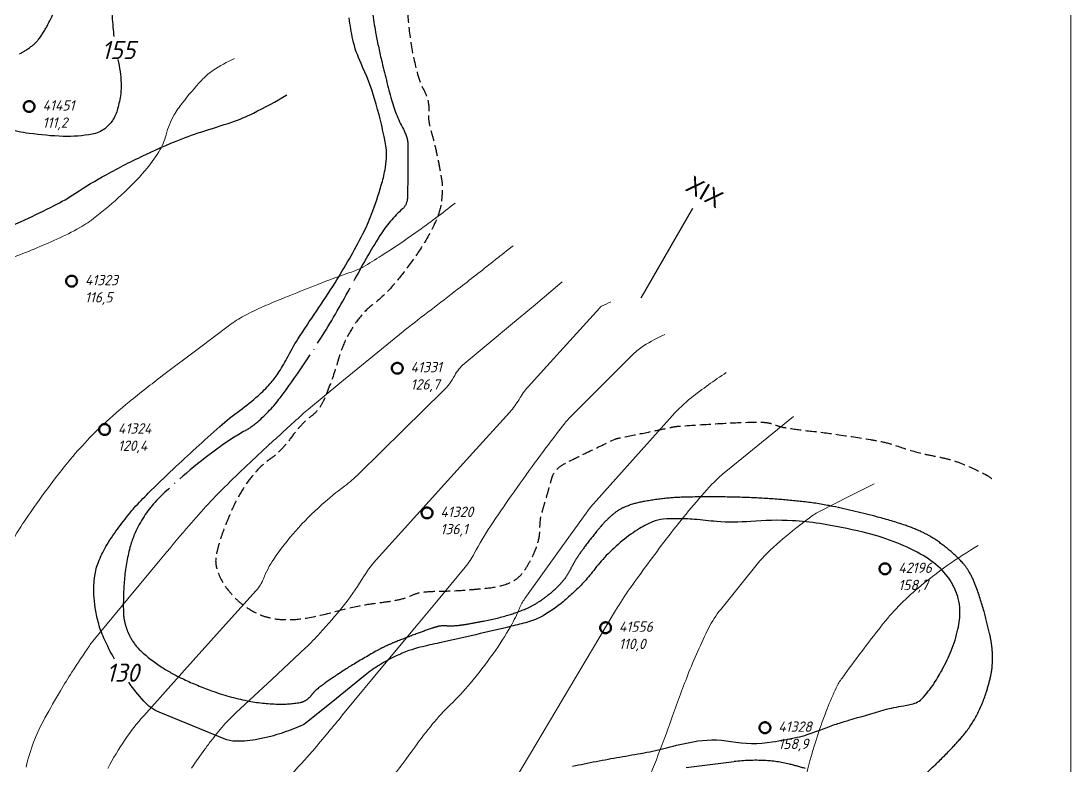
# Model space of a CAD drawing. Header units: millimetres. Extents: x -994 to -400, y 519 to 1360.
# Drawn here: x -544.7 to -399.9, y 1152.8 to 1255.5 of the extents above; entities that cross this region are included whole.
import ezdxf

# ---------------------------------------------------------------- set-up
doc = ezdxf.new("R2010")
doc.units = ezdxf.units.MM
for name, pattern in [('ACAD_ISO02W100', [15, 12, -3]), ('ACAD_ISO04W100', [30, 24, -3, 0, -3]), ('DASHED', [7, 5, -2, 0]), ('K5LT_THIN', [0])]:
    doc.linetypes.add(name, pattern=pattern)
for name, color, linetype in [('Висоти', 2, 'Continuous'), ('Кривульки', 1, 'Continuous'), ('Пунктир', 210, 'ACAD_ISO02W100'), ('Свердловини', 4, 'Continuous')]:
    doc.layers.add(name, color=color, linetype=linetype)
doc.layers.add('Кривульки Товсты', color=70, linetype='Continuous', lineweight=30)
doc.styles.add('GOST-2.304_Type-B_italic', font='GOST Common Italic.ttf')
doc.linetypes.add('164 Фуникулер стр.', pattern='A,0,[18,Russia-GOST_Topo.shx,S=0.05,R=0,X=0,Y=0],-4,[17,Russia-GOST_Topo.shx,S=0.05,R=0,X=0,Y=0],-4,[18,Russia-GOST_Topo.shx,S=0.05,R=0,X=0,Y=0],-4,[17,Russia-GOST_Topo.shx,S=0.05,R=0,X=0,Y=0],-6', length=18)

msp = doc.modelspace()

# ---------------------------------------------------------------- linework, layer by layer
at = {"color": 7, "linetype": 'K5LT_THIN', "lineweight": 18}
msp.add_line((-399.95, 1359.84), (-399.95, 518.84), dxfattribs=at)
at = {"layer": 'Кривульки', "linetype": 'ByBlock'}
msp.add_line((-459.22, 1217.29), (-452.09, 1229.64), dxfattribs=at)
at = {"layer": 'Кривульки', "lineweight": 20}
for points in [[(-546.04, 1222.77, 0.012867), (-539.76, 1225.37, 0.024588), (-536.59, 1226.98, 0.036685), (-534.46, 1228.41, 0.019847), (-530.85, 1231.48, 0.02788), (-527.6, 1234.82, 0.040467), (-525.7, 1237.41, 0.076099), (-524.69, 1239.79, -0.068403), (-523.6, 1242.46, -0.035789), (-522.44, 1244.17, -0.0182), (-519.83, 1247.26, -0.061624), (-518.23, 1248.63, -0.03781), (-515.24, 1250.3)], [(-484.84, 1230.36, -0.012112), (-490.27, 1226.29, -0.014395), (-495.02, 1223.11, -0.000691), (-497.56, 1221.51, -0.029246), (-497.62, 1221.48, -0.027929), (-499.35, 1220.78, 0.011089), (-503.77, 1219.15, 0.001664), (-507.61, 1217.62, 0.00267), (-510, 1216.65, 0.022676), (-513.93, 1214.81, 0.040863), (-515.97, 1213.52), (-520.25, 1210.29), (-525.18, 1206.58, 0.010586), (-529.77, 1202.96, 0.012877), (-533.4, 1199.81, 0.019163), (-535.23, 1198, 0.012559), (-537.85, 1195.08, 0.013287), (-539.54, 1192.98, 0.007077), (-542.54, 1188.92, 0.021349), (-546.78, 1182.44, 0.032902)], [(-476.86, 1224.48, -0.001122), (-481.7, 1220.66, -0.002262), (-484.11, 1218.78, -0.000849), (-491.32, 1213.23, 0.008564), (-492.03, 1212.67), (-500.73, 1205.52), (-505.07, 1201.95, 0.011753), (-505.94, 1201.2, 0.002218), (-510.42, 1197.11, 0.007188), (-516.63, 1191.22, 0.01661), (-519.2, 1188.54, 0.005795), (-521.87, 1185.5, 0.004161), (-525.5, 1181.19), (-529.95, 1175.82), (-534.8, 1169.96, 0.02488), (-535.27, 1169.34, 0.004401), (-537.68, 1165.69, 0.010384), (-539.25, 1163.15, 0.00718), (-541.39, 1159.4, 0.034323), (-542.95, 1156.05, 0.035375), (-543.99, 1152.63, 0.036557)], [(-532.7, 1152.45, -0.030636), (-530.35, 1156.41, -0.03383), (-527.78, 1159.7), (-522.14, 1165.98), (-518.15, 1170.42), (-512.26, 1176.98, 0.0895), (-511.27, 1178.59, -0.055699), (-509.86, 1181.26, -0.031018), (-506.81, 1185.2, -0.030808), (-503.28, 1188.75, -0.0215), (-500.1, 1191.34, 0.03416), (-498.14, 1193.02), (-491.97, 1199.09), (-486.5, 1204.46, 0.076136), (-484.91, 1206.59, -0.096827), (-483.59, 1208.22), (-479.72, 1211.44), (-477.21, 1213.54), (-473.78, 1216.4), (-470.07, 1219.49)], [(-521.19, 1152.49, -0.004763), (-519.35, 1155.08, -0.009018), (-518.35, 1156.42, -0.016563), (-516.53, 1158.61, -0.023021), (-515.09, 1160.08), (-510.08, 1164.75), (-505.45, 1169.07, 0.021307), (-503.49, 1171.07, 0.012096), (-500.27, 1174.81, 0.038151), (-497.72, 1178.47, -0.050284), (-495.71, 1181.2), (-492.22, 1185.06), (-486.3, 1191.61), (-482.39, 1195.94), (-477.31, 1201.56, 0.053123), (-476.04, 1203.31, -0.053443), (-474.78, 1205.04), (-472.22, 1207.86), (-468.59, 1211.87), (-464.91, 1215.94, -0.090272), (-464.65, 1216.14, -0.021188), (-463.38, 1216.73)], [(-513.33, 1144.63, -0.002079), (-512.42, 1146.14, -0.043147), (-511.77, 1147.04, -0.023935), (-510.48, 1148.37, 0.017577), (-508.71, 1150.17, 0.001852), (-505.19, 1154.05, 0.008797), (-504.46, 1154.88, 0.000896), (-502.35, 1157.39, 0.000936), (-500.35, 1159.81), (-494.33, 1167.07), (-489.95, 1172.35), (-487.42, 1175.4), (-483.46, 1180.17, 0.053617), (-482.2, 1182.08, -0.028045), (-479.97, 1185.84, -0.005555), (-477.12, 1190, -0.004914), (-473.8, 1194.64, -0.007616), (-469.83, 1199.88, -0.030947), (-468.76, 1201.1), (-463.06, 1206.79), (-460.33, 1209.51, -0.057222), (-458.86, 1210.68, -0.032704), (-455.96, 1212.23)], [(-493.83, 1150.83, 0.011424), (-490.37, 1155.43, -0.016555), (-487.95, 1158.57, -0.027364), (-485.54, 1161.19, 0.02395), (-482.77, 1164.16, 0.021426), (-479.62, 1168.23, 0.024281), (-477.17, 1172.06, 0.034334), (-475.99, 1174.5, -0.060201), (-475.24, 1175.85), (-470.13, 1182.97), (-466.17, 1188.47), (-459.18, 1196.28), (-454.89, 1201.07, -0.041976), (-452.31, 1203.51, -0.025029), (-447.47, 1206.99)], [(-476.5, 1151.1), (-468.07, 1165.23), (-462.72, 1174.2, -0.01996), (-460.76, 1177.22, -0.00847), (-455.74, 1184.05, -0.018335), (-450.15, 1190.84, -0.041174), (-447.32, 1193.56), (-441.87, 1197.97), (-438.22, 1200.93)], [(-459.22, 1148.49, 0.006643), (-457.11, 1153.64, 0.009453), (-455.01, 1159.29, -0.008878), (-452.77, 1165.32, -0.023028), (-449.89, 1171.8, -0.053917), (-448.24, 1174.35), (-445.63, 1177.58), (-443.01, 1180.81, -0.036696), (-441.4, 1182.53, -0.018639), (-437.87, 1185.55, -0.011188), (-435.44, 1187.38, -0.039572), (-434.71, 1187.82), (-430.57, 1189.91), (-427.06, 1191.67)], [(-412.74, 1183.18, 0.038508), (-421.03, 1177.3, 0.05361), (-426.11, 1172.05, 0.008119), (-431.51, 1164.9, 0.046689), (-432.31, 1163.56, 0.017256), (-433.56, 1160.66, 0.014257), (-434.86, 1157.05, 0.019934), (-436.5, 1151.32, 0.026084), (-437.34, 1146.85, 0.033361), (-437.66, 1142, 0.026844), (-437.34, 1135.97, 0.015366), (-436.96, 1133.29, 0.025416), (-436.61, 1131.69, 0.061086), (-435.57, 1129.17, 0.049293), (-433.62, 1126.41, 0.023244), (-431.45, 1124.11, 0.054561), (-430.38, 1123.29), (-424.28, 1119.56), (-420.56, 1117.29, -0.042536), (-418.9, 1116.07, 0.018237), (-415.16, 1113.04, 0.025693), (-414.2, 1112.39, 0.011133), (-411.88, 1111.06)]]:
    msp.add_lwpolyline(points, format="xyb", dxfattribs=at)
at = {"layer": 'Кривульки Товсты', "linetype": 'ACAD_ISO04W100', "lineweight": 30, "ltscale": 0.3}
for points in [[(-420.89, 1150.92, 0.015207), (-418.6, 1153, 0.01242), (-416.13, 1155.5, 0.018649), (-414.59, 1157.27, 0.050287), (-412.89, 1159.87, 0.044555), (-411.56, 1163.12, 0.021855), (-410.98, 1165.34, 0.038266), (-410.8, 1166.64, 0.023758), (-410.78, 1168.27, 0.027543), (-410.91, 1169.67, 0.021154), (-411.17, 1171.02, 0.009226), (-411.94, 1174.07, 0.022548), (-413.1, 1177.64, 0.040842), (-413.98, 1179.52, 0.053348), (-414.87, 1180.75, 0.033773), (-416.6, 1182.42, 0.028131), (-418.74, 1184.04, 0.038438), (-420.46, 1185, 0.026924), (-422.82, 1185.95, 0.017393), (-426.6, 1187.09, 0.013446), (-432.8, 1188.56, 0.022378), (-436.58, 1189.17, 0.009511), (-440.25, 1189.52, 0.008721), (-444.26, 1189.76, 0.008605), (-448.38, 1189.86, 0.007711), (-452.97, 1189.83, 0.020128), (-455.87, 1189.65, 0.019023), (-458.92, 1189.21, 0.047486), (-461.29, 1188.54, 0.070883), (-462.73, 1187.74, 0.033206), (-463.89, 1186.72, 0.025621), (-465.24, 1185.23, 0.010345), (-466.93, 1183.06, 0.014764), (-468.04, 1181.48, 0.033861), (-468.79, 1180.16, -0.0364), (-469.49, 1178.93, -0.0449), (-470.4, 1177.81, -0.029874), (-472, 1176.35, -0.030655), (-473.55, 1175.25, -0.036041), (-474.98, 1174.5, -0.031328), (-477.56, 1173.56, -0.024622), (-480.95, 1172.74, -0.004754), (-482.91, 1172.38, -0.007998), (-484.07, 1172.2, -0.044278), (-485.99, 1172.11, 0.068686), (-487.23, 1171.99, 0.02258), (-488.02, 1171.76, 0.008047), (-490.2, 1170.98, 0.005844), (-492.9, 1169.94, 0.011222), (-494.28, 1169.35, 0.021851), (-495.56, 1168.7, 0.007923), (-498.99, 1166.7, 0.01403), (-501.79, 1164.89, 0.017737), (-503.92, 1163.32, 0.068037), (-504.5, 1162.72, -0.062156), (-505.13, 1162.04, -0.130146), (-506.22, 1161.53, -0.050331), (-509.28, 1161.3, -0.044011), (-513.52, 1161.77, -0.036757), (-518.42, 1163.14, -0.022815), (-522.26, 1164.73, -0.029959), (-525.04, 1166.24, -0.044235), (-528.03, 1168.5, -0.074468), (-529.45, 1170.22, -0.036052), (-529.96, 1171.24, -0.034709), (-530.34, 1172.35, -0.059722), (-530.58, 1174.13, -0.024804), (-530.44, 1178.43, -0.045518), (-529.67, 1182.89, -0.060107), (-528.38, 1186.08, -0.075842), (-525.34, 1190.04, -0.035501), (-517.17, 1196.83, -0.026113), (-513.8, 1198.98, 0.048832), (-512.06, 1200.22, 0.054064), (-508.96, 1203.54, 0.022723), (-502.91, 1212.46, 0.015626), (-498.88, 1219.5, -0.017208), (-495.21, 1225.88, -0.072268), (-492.09, 1229.57, 0.211788), (-491.38, 1231.13), (-491.34, 1234.44), (-491.3, 1238.14, 0.130829), (-491.84, 1240.27, -0.060626), (-493.61, 1244.58, -0.009019), (-495, 1250.06, -0.012944), (-495.81, 1253.92, -0.027673), (-496.5, 1259.45, 0.019284)], [(-539.08, 1259.14, -0.023443), (-540.97, 1254.99, -0.043357), (-542.29, 1252.91, -0.066678), (-543.1, 1252.09, -0.035242), (-544.91, 1250.89, -0.072243)], [(-452.99, 1152.56), (-446.39, 1153.37, -0.041553), (-442.23, 1153.53, -0.049585), (-438.77, 1153.03, -0.011633), (-436.57, 1152.42, -0.006122)]]:
    msp.add_lwpolyline(points, format="xyb", dxfattribs=at)
at = {"layer": 'Кривульки Товсты', "lineweight": 30, "ltscale": 0.3}
for points in [[(-532.21, 1257.53, 0.009052), (-532.02, 1254.6, 0.010931), (-531.89, 1253.31, -0.043853)], [(-531.81, 1167.49, -0.018239), (-533.26, 1170.39, -0.044841), (-534.06, 1172.65, -0.024257), (-534.46, 1174.6, -0.027088), (-534.64, 1176.38, -0.045213), (-534.52, 1178.98, -0.060961), (-534.03, 1180.86, -0.035823), (-532.99, 1183.01, -0.029707), (-531.4, 1185.42, -0.006748), (-529.71, 1187.62, -0.019273), (-529.08, 1188.36, -0.010959), (-527.15, 1190.36, -0.006376), (-523.72, 1193.68, -0.003869), (-520.55, 1196.62, -0.003805), (-517.28, 1199.56, -0.025256), (-514.52, 1201.78, 0.027645), (-512, 1203.81, 0.027492), (-510.37, 1205.45, 0.034545), (-509.25, 1206.9, 0.02698), (-508.05, 1208.94, -0.020706), (-506.52, 1211.61, -0.01001), (-503.97, 1215.47, 0.009893), (-501.4, 1219.38, 0.011319), (-499.43, 1222.66, 0.011051), (-497.56, 1226.11, 0.027844), (-496.36, 1228.81, 0.019483), (-495.02, 1232.83, 0.024732), (-494.51, 1234.93, 0.032846), (-494.32, 1236.54, 0.062993), (-494.48, 1238.8, 0.02333), (-495.95, 1244.71, 0.037033), (-497.82, 1249.61, -0.055878), (-498.94, 1252.91, -0.023394), (-499.45, 1255.88, -0.015368)], [(-531.32, 1250.14, -0.040921), (-530.89, 1246.87, -0.04638), (-530.95, 1245.41, -0.032086), (-531.37, 1243.35, -0.078414), (-532.08, 1241.75, -0.088076), (-533.15, 1240.61, -0.116078), (-534.86, 1239.86, -0.053219), (-538.86, 1239.56, -0.026068), (-543.56, 1239.96, -0.039002), (-546.64, 1240.63, -0.028126)], [(-468.66, 1152.73, -0.010655), (-465.41, 1153.41, -0.003959), (-462.13, 1154, 0.003929), (-458.81, 1154.59, 0.016429), (-455.68, 1155.29, -0.014129), (-452.03, 1156.11, -0.093285), (-446.86, 1156.15, 0.084075), (-441.13, 1156.1, 0.011703), (-437.69, 1156.73, 0.028486), (-436.3, 1157.1, 0.016105), (-434.19, 1157.87, -0.017937), (-432.29, 1158.56, -0.00635), (-430.59, 1159.08, -0.002213), (-425.69, 1160.5, -0.032948), (-423.01, 1161.07, 0.051734), (-421.31, 1161.5, 0.117699), (-420.52, 1162.03, 0.040618), (-418.82, 1164.17, 0.026321), (-417.64, 1166.16, 0.022111), (-416.48, 1168.64, 0.044719), (-415.53, 1171.65, 0.05449), (-415.26, 1174.22, 0.068081), (-415.49, 1175.88, 0.05614), (-416.25, 1177.76, 0.07778), (-417.96, 1179.99, 0.064605), (-420.68, 1181.98, 0.035124), (-424.46, 1183.73, 0.033659), (-428.62, 1185, 0.017106), (-434.59, 1186.18, 0.02743), (-438.36, 1186.58, 0.034037), (-444.1, 1186.48, -0.04176), (-448.79, 1186.47, -0.00745), (-450.33, 1186.62, 0.007623), (-451.85, 1186.76, 0.019323), (-454.25, 1186.86, 0.024257), (-456.16, 1186.78, 0.073212), (-457.63, 1186.42, 0.047371), (-459.7, 1185.34, 0.031594), (-462.1, 1183.56, 0.031615), (-464.26, 1181.49, 0.020843), (-465.95, 1179.48, -0.025606), (-467.35, 1177.86, -0.014745), (-468.48, 1176.74, -0.011739), (-469.97, 1175.41, -0.045414), (-472.73, 1173.48, -0.065679), (-474.89, 1172.59, -0.005452), (-477.1, 1172.03, -0.002482), (-481.99, 1170.87, -0.0035), (-487, 1169.75, 0.006598), (-489.66, 1169.14, 0.02757), (-491.21, 1168.67, 0.022262), (-493.06, 1167.9, 0.029447), (-495.28, 1166.69, 0.030798), (-497.26, 1165.29), (-501.93, 1161.5), (-505.32, 1158.77, -0.06914), (-506.1, 1158.3, -0.021426), (-508.83, 1157.27, -0.017244), (-510.26, 1156.85, -0.014498), (-511.98, 1156.46, -0.050855), (-515.06, 1156.19, -0.094851), (-516.7, 1156.52), (-520.04, 1157.9), (-525.65, 1160.2, -0.114047), (-527.77, 1161.71, -0.027818), (-529.84, 1164.32, -0.024588)]]:
    msp.add_lwpolyline(points, format="xyb", dxfattribs=at)
at = {"layer": 'Кривульки Товсты', "linetype": '164 Фуникулер стр.', "ltscale": 0.1}
msp.add_lwpolyline([(-549, 1225.73, -0.007409), (-544.17, 1228.05, 0.008815), (-540.13, 1230.01, 0.028976), (-537.17, 1231.73, -0.02015), (-532.97, 1234.27, -0.016458), (-527.47, 1237.07, -0.016866), (-521.92, 1239.45, -0.019038), (-519.89, 1240.15, 0.009122), (-515.62, 1241.53, 0.03181), (-512.66, 1242.76, 0.019474), (-508.04, 1245.27)], format="xyb", dxfattribs=at)
at = {"layer": 'Пунктир', "linetype": 'DASHED', "lineweight": 30, "ltscale": 0.3, "flags": 128}
msp.add_lwpolyline([(-704.63, 1285.12, -0.06202), (-704.01, 1283.02, -0.077622), (-704, 1281.26, -0.017785), (-704.25, 1279.9, -0.033198), (-704.46, 1279.19, -0.078172), (-705.7, 1276.95, -0.084994), (-707.45, 1275.36, -0.028362), (-708.95, 1274.52, 0.041661), (-709.96, 1273.91, 0.000198), (-711.33, 1272.93, 0.000287), (-712.28, 1272.25, 0.000478), (-712.99, 1271.74, 0.000273), (-714.24, 1270.84, 0.049032), (-715.38, 1269.83, 0.029429), (-716.99, 1267.87, 0.053604), (-717.89, 1266.31, 0.08372), (-718.17, 1265.19, 0.069547), (-718.01, 1262.31, -0.038817), (-717.4, 1257.19, -0.005629), (-717.29, 1253.58, 0.009262), (-717.21, 1251.39, 0.020299), (-716.88, 1247.93, 0.029025), (-716.41, 1245.53, 0.04964), (-715.91, 1244.17, -0.042428), (-715.3, 1242.57, -0.048267), (-714.63, 1238.99, 0.042874), (-713.92, 1234.94, 0.022464), (-713.15, 1232.49, -0.031499), (-712.63, 1230.72, -0.018378), (-712.32, 1229.1, -0.011639), (-711.99, 1226.52, -0.036269), (-711.94, 1224.83, 0.033188), (-711.9, 1222.99, 0.057146), (-711.6, 1221.58, 0.032608), (-710.65, 1219.24, 0.067173), (-709.07, 1216.84, 0.07712), (-707.15, 1215.22, 0.035534), (-705.98, 1214.62, 0.02505), (-704.23, 1213.98, 0.052471), (-700.89, 1213.31, 0.0716), (-698.39, 1213.44, 0.056567), (-697.01, 1213.87, 0.047423), (-695.51, 1214.72, 0.069589), (-693.5, 1216.59, 0.139319), (-692.95, 1217.87, 0.008194), (-692.77, 1219.42, 0.005287), (-692.56, 1221.83, 0.001875), (-692.36, 1224.5, 0.025757), (-692.36, 1224.69, 0.043276), (-692.43, 1225.26, 0.006949), (-693.21, 1228.77, 0.001302), (-693.76, 1231.01, 0.002637), (-694.03, 1232.11, 0.030194), (-694.56, 1233.76, -0.040782), (-694.93, 1234.99, -0.031738), (-695.16, 1236.58, 0.012568), (-695.59, 1240.61, 0.013056), (-696.08, 1243.69, -0.025525), (-696.29, 1245.28, -0.052354), (-696.27, 1245.92, -0.013902), (-695.9, 1248.31, -0.02416), (-695.34, 1250.69, -0.048132), (-694.89, 1251.83, -0.053572), (-693.99, 1253.2, -0.031195), (-692.09, 1255.25, -0.009973), (-690.24, 1256.93, 0.015766), (-689.09, 1258.01, 0.005896), (-687.96, 1259.16, -0.003555), (-686.09, 1261.08, -0.038429), (-683.13, 1263.65, 0.092117), (-682.01, 1264.86, 0.03711), (-681.47, 1265.87, -0.020746), (-680.57, 1267.7, -0.001963), (-679.69, 1269.29, 0.003022), (-679.12, 1270.32, 0.007747), (-678.23, 1272.04, 0.022271), (-677.96, 1272.65, 0.017749), (-677.87, 1272.91, 0.00195), (-677.14, 1275.26, 0.011882), (-676.72, 1276.78, -0.01452), (-676.36, 1278.02, -0.099581), (-675.91, 1278.84, -0.065315), (-674.85, 1279.8, -0.046498), (-674.25, 1280.14, -0.03339), (-673.37, 1280.46, -0.078301), (-670.22, 1280.88, -0.046504), (-664.92, 1280.25, -0.001655), (-659.86, 1279.14, -0.003157), (-657.22, 1278.54, -0.000978), (-650.4, 1276.92, -0.00518), (-649.11, 1276.6, -0.008861), (-648.24, 1276.35, -0.002535), (-645.22, 1275.43, -0.011988), (-643.11, 1274.72, -0.015311), (-641.49, 1274.07, -0.053392), (-640.99, 1273.79, -0.0114), (-638.84, 1272.17, -0.050511), (-634.31, 1267.77, -0.103529), (-632.84, 1265.03, -0.008279), (-632.39, 1263.42, 0.007495), (-631.9, 1261.65, 0.015625), (-630.18, 1256.36, -0.054148), (-629.8, 1254.79, -0.010947), (-629.72, 1254.05, 0.003299), (-629.49, 1251.57, 0.004694), (-629.14, 1248.4, -0.004555), (-628.78, 1245.13, -0.163541), (-629.57, 1241.69, 0.180206), (-630.18, 1238.53, 0.024891), (-629.67, 1236.15, -0.027561), (-629.21, 1234, -0.000922), (-628.66, 1230.39, 0.002312), (-628.43, 1228.95, 0.000029), (-628.19, 1227.43, 0.00001), (-627.46, 1222.89, 0.000429), (-627.13, 1220.89, -0.000464), (-626.84, 1219.04, -0.056773), (-626.79, 1217.97, -0.009015), (-627.36, 1211.26, -0.047594), (-628.38, 1206.2, 0.092726), (-628.67, 1203.55, 0.042732), (-628.42, 1202.04, 0.017983), (-627.41, 1198.55, 0.008831), (-626.8, 1196.82, 0.015234), (-626.4, 1195.84, 0.075272), (-625.53, 1194.46, 0.050756), (-623.76, 1192.8, 0.044942), (-621.81, 1191.57, 0.044501), (-619.65, 1190.7, 0.024897), (-618.41, 1190.39, 0.028664), (-617.31, 1190.24, 0.075533), (-615.84, 1190.34, 0.043039), (-613.39, 1191.12, 0.066672), (-611.31, 1192.33, 0.090824), (-610.12, 1193.66, 0.14182), (-609.64, 1195.4, -0.141038), (-609.16, 1197.15, -0.063541), (-607.6, 1199.11, 0.079412), (-606.4, 1200.72, 0.011786), (-605.53, 1202.47, -0.01378), (-604.78, 1203.97, -0.007371), (-602.98, 1207.23, -0.01311), (-601.89, 1209.02, -0.017331), (-601.02, 1210.28, -0.011417), (-599.58, 1212.11, -0.018181), (-597.7, 1214.24, -0.01267), (-594.81, 1217.12, -0.014263), (-593.51, 1218.29, -0.040278), (-593.01, 1218.65, -0.060152), (-592.19, 1219.01, -0.019131), (-589.49, 1219.74, -0.006436), (-586.65, 1220.35, -0.014975), (-585.42, 1220.56, -0.01431), (-583.91, 1220.73, -0.014411), (-582.4, 1220.81, -0.032671), (-580.83, 1220.74, 0.023342), (-578.64, 1220.61, 0.021506), (-576.37, 1220.68, 0.051831), (-575.44, 1220.85, 0.036174), (-575.1, 1220.97, 0.006792), (-573.36, 1221.79, 0.024146), (-570.98, 1223.09, 0.055479), (-570.04, 1223.82, 0.14443), (-569.43, 1224.89, 0.049509), (-568.98, 1228.41, 0.014211), (-568.98, 1231.56, 0.04176), (-569.1, 1232.62, 0.031866), (-569.57, 1234.41, -0.030116), (-570.08, 1236.29, -0.033272), (-570.44, 1238.98, 0.051935), (-570.74, 1240.69, 0.012312), (-571.31, 1242.53, 0.004376), (-573.09, 1247.64, 0.007634), (-574.32, 1250.93, -0.01956), (-574.77, 1252.23, -0.018174), (-574.98, 1253.02, -0.003904), (-575.78, 1256.72, -0.012205), (-576.53, 1260.74, 0.017435), (-577.08, 1263.54, 0.026246), (-577.35, 1264.51, -0.013689), (-577.94, 1266.36, -0.030871), (-578.58, 1269.28, -0.050352), (-578.68, 1271.12, -0.107643), (-578.34, 1272.38, 0.074302), (-577.74, 1274.15, 0.093862), (-577.76, 1276.77, -0.137216), (-577.62, 1278.57, -0.020987), (-577.17, 1279.67, -0.014722), (-576.41, 1281.18, -0.012607), (-575.65, 1282.52, -0.012422), (-574.81, 1283.84, -0.067895), (-573.55, 1285.25, -0.075493), (-572.11, 1286.14, -0.059784), (-570.75, 1286.54, -0.032382), (-568.16, 1286.81, -0.023773), (-565.25, 1286.78, -0.041933), (-563.62, 1286.55, -0.042989), (-560.49, 1285.54, -0.029947), (-556.26, 1283.45, -0.002661), (-552.4, 1281.23, -0.004174), (-549.96, 1279.78, -0.008272), (-547.65, 1278.33, 0.009045), (-545.54, 1277.01, 0.038498), (-544, 1276.24, 0.029734), (-541.89, 1275.52, 0.059342), (-539.47, 1275.15, 0.038495), (-535.71, 1275.32, 0.016305), (-533.27, 1275.7, 0.026448), (-531.8, 1276.07, 0.031616), (-529.57, 1276.89, 0.020464), (-526.28, 1278.53, 0.056069), (-523.82, 1280.26, -0.083338), (-522.1, 1281.34, -0.045636), (-519.69, 1282.09, 0.030263), (-516.03, 1283.11, 0.015735), (-512.57, 1284.42, -0.020373), (-509.89, 1285.41, -0.030326), (-508.28, 1285.83, -0.019056), (-505.66, 1286.23, -0.058069), (-502.97, 1286.23, -0.076449), (-501, 1285.69, -0.043417), (-499.96, 1285.11, -0.032151), (-498.69, 1284.12, -0.042425), (-496.39, 1281.71, -0.055543), (-495.02, 1279.55, -0.017592), (-494.03, 1277.35, -0.020459), (-493.33, 1275.4, -0.010279), (-492.59, 1272.84, -0.021696), (-492.31, 1271.61, -0.019945), (-492.04, 1269.58, -0.008495), (-491.66, 1264.79, -0.015048), (-491.53, 1260.84, 0.014498), (-491.41, 1256.73, 0.024733), (-490.94, 1252.44, 0.02415), (-490.03, 1248.12, 0.064286), (-489.17, 1245.97, -0.083064), (-488.56, 1244.28, -0.069882), (-488.49, 1242.69, 0.078936), (-488.41, 1241.28, 0.015832), (-488.03, 1239.79, -0.013401), (-487.57, 1238.02, -0.008196), (-487.08, 1235.72, -0.008947), (-486.71, 1233.61, -0.041437), (-486.62, 1232.45, -0.026269), (-486.73, 1230.61, -0.07581), (-487.43, 1228.06, -0.042913), (-489.67, 1223.97, -0.016245), (-491.81, 1220.97, -0.019489), (-493.77, 1218.6, -0.048269), (-496.11, 1216.45, 0.061237), (-497.91, 1214.7, 0.043), (-499.51, 1212.33, 0.044337), (-500.63, 1209.8, 0.01403), (-500.99, 1208.64, -0.011629), (-501.42, 1207.24, -0.022466), (-502.96, 1203.2, -0.063742), (-503.74, 1201.89, -0.069147), (-504.67, 1201, 0.049976), (-505.99, 1199.81, 0.026297), (-507.46, 1198.03, -0.028962), (-508.79, 1196.42, -0.052455), (-510.31, 1195.11, 0.04912), (-511.95, 1193.71, 0.039679), (-513.67, 1191.6, 0.037367), (-515.14, 1189.1, 0.015053), (-515.96, 1187.3, 0.010986), (-516.95, 1184.77, 0.019358), (-517.42, 1183.32, 0.019456), (-517.78, 1181.84, 0.131236), (-517.64, 1179.75, 0.088186), (-516.16, 1177.04, 0.033511), (-514.85, 1175.62, 0.043287), (-513.68, 1174.68, 0.039124), (-511.94, 1173.71, 0.051299), (-510.5, 1173.22, 0.055374), (-508.09, 1172.94, 0.04551), (-505.16, 1173.19, 0.025206), (-501.25, 1174.1, -0.026663), (-497.56, 1174.94, -0.013092), (-494.78, 1175.35, 0.018426), (-492.81, 1175.66, 0.060749), (-490.86, 1176.29, -0.079231), (-489.34, 1176.73, -0.027928), (-487.29, 1176.86, 0.016479), (-483.81, 1177, 0.003448), (-482.28, 1177.12, 0.00282), (-480.42, 1177.29, 0.05442), (-477.74, 1177.86, 0.090006), (-476.27, 1178.65, 0.061668), (-475.47, 1179.47, 0.041779), (-474.57, 1180.9, 0.019812), (-473.77, 1182.58, 0.035675), (-473.43, 1183.56, 0.064537), (-473.15, 1185.73, -0.069423), (-472.86, 1187.75, -0.001162), (-472.49, 1189.02, 0.001081), (-472.09, 1190.39, 0.002547), (-471.78, 1191.51, -0.002934), (-471.5, 1192.48, -0.106294), (-470.94, 1193.52, -0.092334), (-469.89, 1194.37, -0.008494), (-468.84, 1194.92, -0.003824), (-466.48, 1196.08, -0.00258), (-462.77, 1197.84, -0.054053), (-462.58, 1197.9, -0.006314), (-461.62, 1198.1, 0.001769), (-458.21, 1198.8, 0.000638), (-455.64, 1199.33, -0.001604), (-454.62, 1199.54, -0.032362), (-454.15, 1199.6, -0.002917), (-448.96, 1199.94, -0.007391), (-443.44, 1200.18, -0.030754), (-442.12, 1200.13, -0.072336), (-440.85, 1199.83, 0.056902), (-439.27, 1199.39, 0.011607), (-436.15, 1198.97, -0.009131), (-432.19, 1198.47, -0.003498), (-427.61, 1197.76, -0.010348), (-426.06, 1197.48, -0.03485), (-424, 1196.91, 0.022322), (-420.8, 1195.93, 0.017432), (-418.83, 1195.5, -0.0174), (-416.85, 1195.06, -0.034295), (-415.03, 1194.46, -0.018717), (-411.83, 1193.01, -0.032794), (-411.46, 1192.79, -0.011821), (-410.49, 1192.1)], format="xyb", dxfattribs=at)
at = {"layer": 'Свердловини', "linetype": 'DASHED', "lineweight": 50}
for centre in [(-543.57, 1243.67), (-537.72, 1219.6), (-492.82, 1207.6), (-533.17, 1199.15), (-488.72, 1187.66), (-425.59, 1179.95), (-464.11, 1171.83), (-442.14, 1158.05)]:
    msp.add_circle(centre, 0.749, dxfattribs=at)

# ---------------------------------------------------------------- texts
at = {"layer": 'Висоти', "char_height": 2.5, "attachment_point": 1, "style": 'GOST-2.304_Type-B_italic'}
for s, insert in [('{\\fGOST Common|b0|i1|c204|p34;155}', (-533.6, 1252.7)), ('{\\fGOST Common|b0|i1|c204|p34;130}', (-532.94, 1166.88))]:
    msp.add_mtext_dynamic_manual_height_columns(s, width=8.7959, gutter_width=12.5, heights=[0], dxfattribs=dict(at, insert=insert))
at = {"layer": 'Кривульки', "linetype": 'DASHED', "insert": (-452.06, 1234.24), "char_height": 2.375, "attachment_point": 1, "rotation": 329.6625}
msp.add_mtext_dynamic_manual_height_columns('XIX', width=8.674, gutter_width=12.5, heights=[0], dxfattribs=at)
at = {"layer": 'Свердловини', "linetype": 'DASHED', "char_height": 1.425, "attachment_point": 1, "style": 'GOST-2.304_Type-B_italic'}
for s, insert in [('{\\fGOST Common|b0|i1|c204|p34;41451\\P111,2}', (-541.72, 1244.54)), ('{\\fGOST Common|b0|i1|c204|p34;41323\\P116,5}', (-535.88, 1220.46)), ('{\\fGOST Common|b0|i1|c204|p34;41331\\P126,7}', (-490.98, 1208.46)), ('{\\fGOST Common|b0|i1|c204|p34;41324\\P120,4}', (-531.32, 1200.01)), ('{\\fGOST Common|b0|i1|c204|p34;41320\\P136,1}', (-486.87, 1188.52)), ('{\\fGOST Common|b0|i1|c204|p34;42196\\P158,7}', (-423.75, 1180.81)), ('{\\fGOST Common|b0|i1|c204|p34;41556\\P110,0}', (-462.27, 1172.69)), ('{\\fGOST Common|b0|i1|c204|p34;41328\\P158,9}', (-440.3, 1158.91))]:
    msp.add_mtext_dynamic_manual_height_columns(s, width=5.3259, gutter_width=12.5, heights=[0], dxfattribs=dict(at, insert=insert))

doc.saveas('drawing.dxf')
